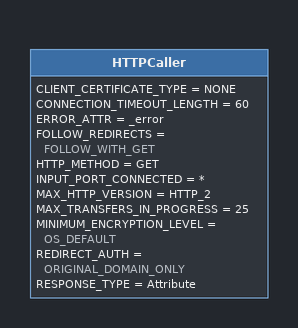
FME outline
HTTPCaller
    CLIENT_CERTIFICATE_TYPE = NONE
    CONNECTION_TIMEOUT_LENGTH = 60
    ERROR_ATTR = _error
    FOLLOW_REDIRECTS = FOLLOW_WITH_GET
    HTTP_METHOD = GET
    INPUT_PORT_CONNECTED = *
    MAX_HTTP_VERSION = HTTP_2
    MAX_TRANSFERS_IN_PROGRESS = 25
    MINIMUM_ENCRYPTION_LEVEL = OS_DEFAULT
    REDIRECT_AUTH = ORIGINAL_DOMAIN_ONLY
    RESPONSE_TYPE = Attribute
